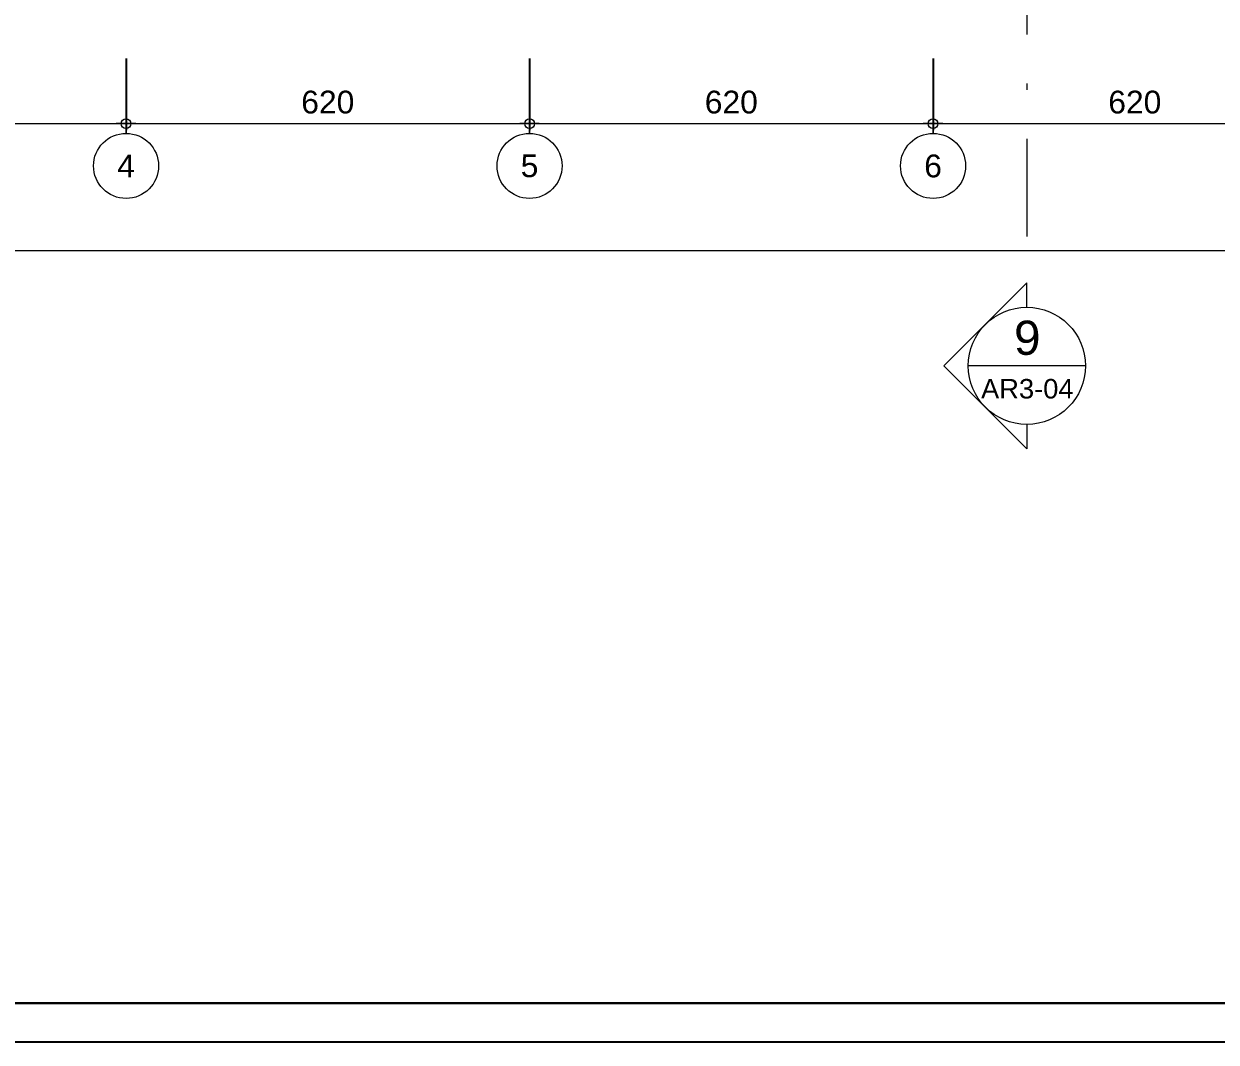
# Model space of a CAD drawing. Header units: millimetres. Extents: x -324 to 75, y -297 to 70.
# Drawn here: x -68.08 to -49.76, y -19.45 to -3.8 of the extents above; entities that cross this region are included whole.
import ezdxf
from ezdxf.enums import TextEntityAlignment as Align

# ---------------------------------------------------------------- set-up
doc = ezdxf.new("R2010")
doc.units = ezdxf.units.MM
doc.linetypes.add('DASHDOT', pattern=[1, 0.5, -0.25, 0, -0.25])
doc.layers.get('defpoints').update_dxf_attribs({"color": 1})
for name, color, linetype, lineweight in [('KOP', 7, 'Continuous', 20), ('KOP GARIS', 1, 'Continuous', 30), ('NOT', 7, 'Continuous', 20), ('u', 6, 'Continuous', 20)]:
    doc.layers.add(name, color=color, linetype=linetype, lineweight=lineweight)
doc.styles.add('BOLD', font='arial.ttf')
doc.styles.add('S', font='simplex', dxfattribs={"width": 0.75})
doc.styles.get("Standard").update_dxf_attribs({"font": 'arial.ttf'})
doc.dimstyles.new('sk-100', dxfattribs={"dimtxt": 0.35, "dimasz": 0.15, "dimexe": 0.1, "dimexo": 0, "dimgap": 0.15, "dimtad": 1, "dimdec": 0, "dimlfac": 100, "dimzin": 0, "dimdsep": 46, "dimtxsty": 'Standard', "dimblk": 'BULAT', "dimcen": 0.09, "dimclrd": 256, "dimclre": 256, "dimclrt": 256, "dimadec": 0, "dimazin": 0, "dimtfac": 1, "dimtdec": 0, "dimtofl": 0, "dimtmove": 0, "dimatfit": 3, "dimldrblk": 'BULAT', "dimfxl": 1, "dimtolj": 1, "dimtzin": 0, "dimlwd": -1, "dimarcsym": 0})

# ---------------------------------------------------------------- blocks, each defined once
blk = doc.blocks.new('KOP A3 DED')
blk.add_lwpolyline([(-21, 29.697), (21, 29.697), (21, 0), (-21, 0), (-21, 29.697)])
at = {"layer": 'KOP GARIS'}
blk.add_lwpolyline([(-20.8, 29.497), (20.8, 29.497), (20.8, 0.2), (-20.8, 0.2)], close=True, dxfattribs=at)
at = {"layer": 'KOP', "style": 'BOLD'}
for tag, p in [('JUDUL1', (15.9445, 4.0923)), ('JUDUL2', (15.9445, 3.7473)), ('JUDUL3', (15.9445, 3.4272)), ('NO', (17.2146, 1.1006)), ('REFF', (17.207, 0.7266)), ('FILE', (17.1894, 0.3359))]:
    blk.add_attdef(tag, p, '', height=0.12, dxfattribs=at)
for tag, p in [('SCALE1', (18.1706, 1.9482)), ('NAME', (16.3626, 1.7379)), ('SCALE2', (18.1692, 1.7325)), ('DATE', (19.9002, 1.7571)), ('SCALE3', (18.17, 1.521))]:
    blk.add_attdef(tag, text='', height=0.12, dxfattribs=at).set_placement(p, align=Align.MIDDLE_CENTER)
blk = doc.blocks.new('BULAT')
for p, q in [((-1, 0), (1, 0)), ((0, -1), (0, 1))]:
    blk.add_line(p, q)
blk.add_circle((0, 0), 0.5)
blk = doc.blocks.new('*D107')
at = {"layer": 'defpoints', "color": 0}
for p in [(-72.706, -4.335), (-66.506, -4.335), (-66.506, -5.335)]:
    blk.add_point(p, dxfattribs=at)
at = {"layer": 'u', "lineweight": -2}
for p, q in [((-72.706, -4.335), (-72.706, -5.435)), ((-66.506, -4.335), (-66.506, -5.435))]:
    blk.add_line(p, q, dxfattribs=at)
at = {"layer": 'u'}
blk.add_line((-72.556, -5.335), (-66.656, -5.335), dxfattribs=at)
at = {"layer": 'u', "xscale": 0.15, "yscale": 0.15, "zscale": 0.15, "rotation": 180}
blk.add_blockref('BULAT', (-72.706, -5.335), dxfattribs=at)
at = {"layer": 'u', "xscale": 0.15, "yscale": 0.15, "zscale": 0.15}
blk.add_blockref('BULAT', (-66.506, -5.335), dxfattribs=at)
at = {"layer": 'u', "insert": (-69.606, -5.006), "char_height": 0.35, "attachment_point": 5}
blk.add_mtext('\\A1;620', dxfattribs=at)
blk = doc.blocks.new('*D108')
at = {"layer": 'defpoints', "color": 0}
for p in [(-66.506, -4.335), (-60.306, -4.335), (-60.306, -5.335)]:
    blk.add_point(p, dxfattribs=at)
at = {"layer": 'u', "lineweight": -2}
for p, q in [((-66.506, -4.335), (-66.506, -5.435)), ((-60.306, -4.335), (-60.306, -5.435))]:
    blk.add_line(p, q, dxfattribs=at)
at = {"layer": 'u'}
blk.add_line((-66.356, -5.335), (-60.456, -5.335), dxfattribs=at)
at = {"layer": 'u', "xscale": 0.15, "yscale": 0.15, "zscale": 0.15, "rotation": 180}
blk.add_blockref('BULAT', (-66.506, -5.335), dxfattribs=at)
at = {"layer": 'u', "xscale": 0.15, "yscale": 0.15, "zscale": 0.15}
blk.add_blockref('BULAT', (-60.306, -5.335), dxfattribs=at)
at = {"layer": 'u', "insert": (-63.406, -5.006), "char_height": 0.35, "attachment_point": 5}
blk.add_mtext('\\A1;620', dxfattribs=at)
blk = doc.blocks.new('*D109')
at = {"layer": 'defpoints', "color": 0}
for p in [(-60.306, -4.335), (-54.106, -4.335), (-54.106, -5.335)]:
    blk.add_point(p, dxfattribs=at)
at = {"layer": 'u', "lineweight": -2}
for p, q in [((-60.306, -4.335), (-60.306, -5.435)), ((-54.106, -4.335), (-54.106, -5.435))]:
    blk.add_line(p, q, dxfattribs=at)
at = {"layer": 'u'}
blk.add_line((-60.156, -5.335), (-54.256, -5.335), dxfattribs=at)
at = {"layer": 'u', "xscale": 0.15, "yscale": 0.15, "zscale": 0.15, "rotation": 180}
blk.add_blockref('BULAT', (-60.306, -5.335), dxfattribs=at)
at = {"layer": 'u', "xscale": 0.15, "yscale": 0.15, "zscale": 0.15}
blk.add_blockref('BULAT', (-54.106, -5.335), dxfattribs=at)
at = {"layer": 'u', "insert": (-57.206, -5.006), "char_height": 0.35, "attachment_point": 5}
blk.add_mtext('\\A1;620', dxfattribs=at)
blk = doc.blocks.new('*D110')
at = {"layer": 'defpoints', "color": 0}
for p in [(-54.106, -4.335), (-47.906, -4.335), (-47.906, -5.335)]:
    blk.add_point(p, dxfattribs=at)
at = {"layer": 'u', "lineweight": -2}
for p, q in [((-54.106, -4.335), (-54.106, -5.435)), ((-47.906, -4.335), (-47.906, -5.435))]:
    blk.add_line(p, q, dxfattribs=at)
at = {"layer": 'u'}
blk.add_line((-53.956, -5.335), (-48.056, -5.335), dxfattribs=at)
at = {"layer": 'u', "xscale": 0.15, "yscale": 0.15, "zscale": 0.15, "rotation": 180}
blk.add_blockref('BULAT', (-54.106, -5.335), dxfattribs=at)
at = {"layer": 'u', "xscale": 0.15, "yscale": 0.15, "zscale": 0.15}
blk.add_blockref('BULAT', (-47.906, -5.335), dxfattribs=at)
at = {"layer": 'u', "insert": (-51.006, -5.006), "char_height": 0.35, "attachment_point": 5}
blk.add_mtext('\\A1;620', dxfattribs=at)
blk = doc.blocks.new('*D117')
at = {"layer": 'defpoints', "color": 0}
for p in [(-85.106, -6.485), (-10.706, -6.485), (-10.706, -7.285)]:
    blk.add_point(p, dxfattribs=at)
at = {"layer": 'u', "lineweight": -2}
for p, q in [((-85.106, -6.485), (-85.106, -7.385)), ((-10.706, -6.485), (-10.706, -7.385))]:
    blk.add_line(p, q, dxfattribs=at)
at = {"layer": 'u'}
blk.add_line((-84.956, -7.285), (-10.856, -7.285), dxfattribs=at)
at = {"layer": 'u', "xscale": 0.15, "yscale": 0.15, "zscale": 0.15, "rotation": 180}
blk.add_blockref('BULAT', (-85.106, -7.285), dxfattribs=at)
at = {"layer": 'u', "xscale": 0.15, "yscale": 0.15, "zscale": 0.15}
blk.add_blockref('BULAT', (-10.706, -7.285), dxfattribs=at)
at = {"layer": 'u', "insert": (-47.906, -6.956), "char_height": 0.35, "attachment_point": 5}
blk.add_mtext('\\A1;7440', dxfattribs=at)
blk = doc.blocks.new('NAV')
blk.add_circle((0, -0.4), 0.4)
at = {"style": 'S', "width": 0.75, "flags": 4}
blk.add_attdef('AV', text='', height=0.3, dxfattribs=at).set_placement((0, -0.4), align=Align.MIDDLE)
blk = doc.blocks.new('Npkr')
for p, q in [((0, 0.849), (-0.849, 0)), ((0, 0.6), (0, 0.849)), ((0, -0.849), (-0.849, 0)), ((0.6, 0), (-0.6, 0)), ((0, -0.6), (0, -0.849))]:
    blk.add_line(p, q)
blk.add_circle((0, 0), 0.6)
at = {"color": 5, "style": 'S', "width": 0.75, "flags": 4}
blk.add_attdef('NO', text='', height=0.3, dxfattribs=at).set_placement((0.005, 0.113), align=Align.CENTER)
at = {"style": 'S', "width": 0.75, "flags": 4}
blk.add_attdef('NOLBR', text='', height=0.2, dxfattribs=at).set_placement((0.005, -0.334), align=Align.CENTER)

msp = doc.modelspace()

# ---------------------------------------------------------------- linework, layer by layer
at = {"layer": 'NOT', "linetype": 'DASHDOT', "ltscale": 3}
msp.add_line((-52.665, 19.233), (-52.665, -7.785), dxfattribs=at)

# ---------------------------------------------------------------- block references
at = {"xscale": 3, "yscale": 3, "zscale": 3}
msp.add_blockref('KOP A3 DED', (-36.863, -19.451), dxfattribs=at)
at = {"layer": 'NOT'}
ref = msp.add_blockref('Npkr', (-52.665, -9.057), dxfattribs=dict(at, xscale=1.5, yscale=1.5, zscale=1.499999999999996))
ref.add_attrib('NO', '9', dxfattribs={"layer": '0', "height": 0.525, "flags": 4}).set_placement((-52.658, -8.888), align=Align.CENTER)
ref.add_attrib('NOLBR', 'AR3-04', dxfattribs={"layer": '0', "height": 0.3, "flags": 4}).set_placement((-52.658, -9.559), align=Align.CENTER)
at = {"layer": 'u'}
ref = msp.add_blockref('NAV', (-66.506, -5.485), dxfattribs=dict(at, xscale=1.25, yscale=1.25, zscale=1.25))
ref.add_attrib('AV', '4', dxfattribs={"layer": '0', "height": 0.35, "flags": 4}).set_placement((-66.506, -5.985), align=Align.MIDDLE)
ref = msp.add_blockref('NAV', (-60.306, -5.485), dxfattribs=dict(at, xscale=1.25, yscale=1.25, zscale=1.25))
ref.add_attrib('AV', '5', dxfattribs={"layer": '0', "height": 0.35, "flags": 4}).set_placement((-60.306, -5.985), align=Align.MIDDLE)
ref = msp.add_blockref('NAV', (-54.106, -5.485), dxfattribs=dict(at, xscale=1.25, yscale=1.25, zscale=1.25))
ref.add_attrib('AV', '6', dxfattribs={"layer": '0', "height": 0.35, "flags": 4}).set_placement((-54.106, -5.985), align=Align.MIDDLE)

# ---------------------------------------------------------------- dimensions: what is measured, and where the dimension line sits
for base, p1, p2, picture, middle in [((-66.506, -5.335), (-72.706, -4.335), (-66.506, -4.335), '*D107', (-69.606, -5.335)), ((-60.306, -5.335), (-66.506, -4.335), (-60.306, -4.335), '*D108', (-63.406, -5.335)), ((-54.106, -5.335), (-60.306, -4.335), (-54.106, -4.335), '*D109', (-57.206, -5.335)), ((-47.906, -5.335), (-54.106, -4.335), (-47.906, -4.335), '*D110', (-51.006, -5.335)), ((-10.706, -7.285), (-85.106, -6.485), (-10.706, -6.485), '*D117', (-47.906, -7.285))]:
    dim = msp.add_linear_dim(base=base, p1=p1, p2=p2, dimstyle='sk-100', dxfattribs=at)
    dim.commit()
    dim.dimension.update_dxf_attribs({"geometry": picture, "text_midpoint": middle, "dimtype": 160})

doc.saveas('drawing.dxf')
